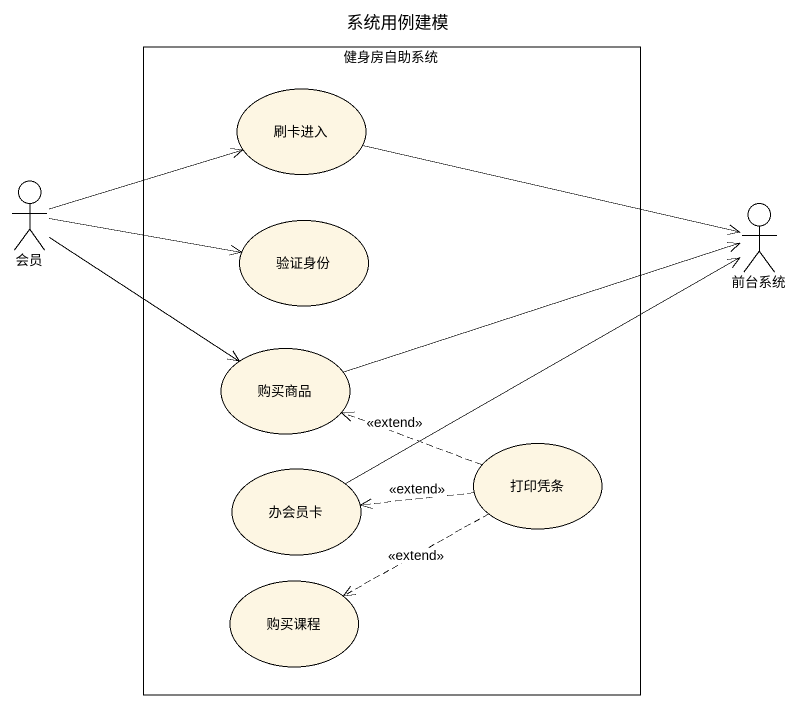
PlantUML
@startuml
title 系统用例建模
rectangle 健身房自助系统 {
  usecase 刷卡进入
  usecase 验证身份
  usecase 购买商品
  usecase 办会员卡
  usecase 打印凭条
  usecase 购买课程
}
actor 会员
actor 前台系统
会员 -right-> 刷卡进入
会员 -right-> 验证身份
会员 -right-> 购买商品
前台系统 <-left- 刷卡进入
前台系统 <-left- 购买商品
前台系统 <-left- 办会员卡
打印凭条 .left.> 购买商品 : <<extend>>
打印凭条 .left.> 办会员卡 : <<extend>>
打印凭条 .left.> 购买课程 : <<extend>>
@enduml
